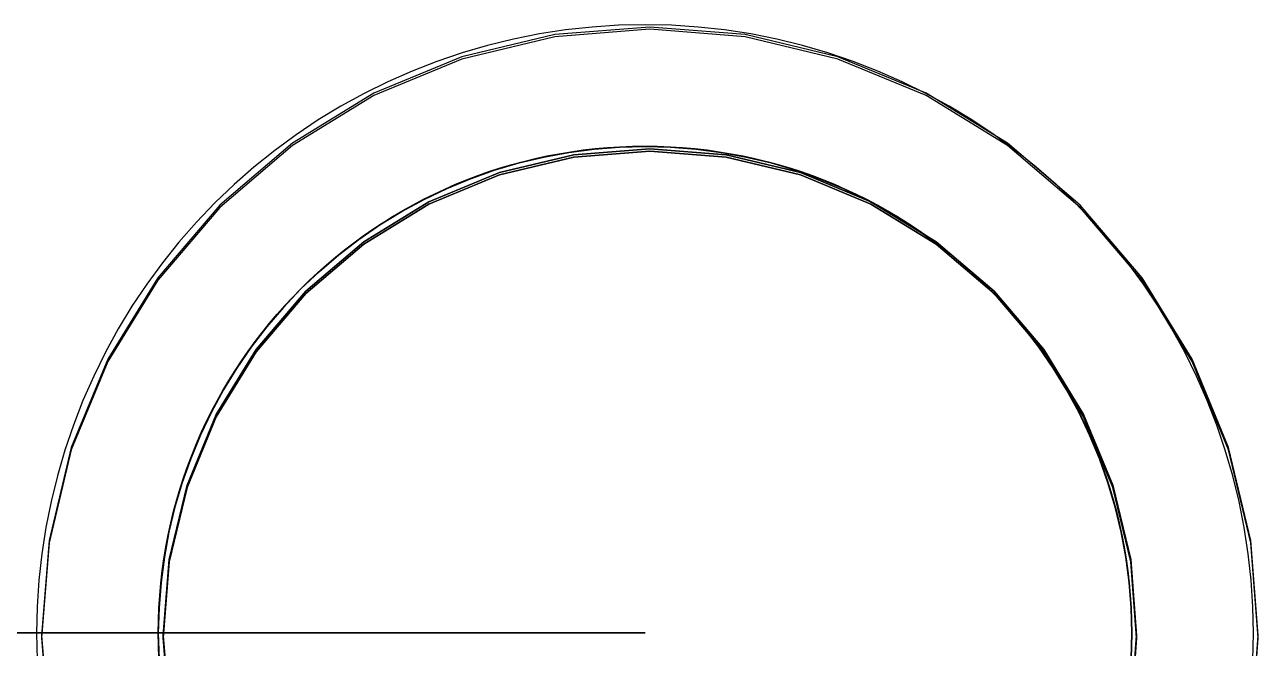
# Model space of a CAD drawing. Header units: millimetres. Extents: x 0 to 59350, y 0 to 29700.
# Drawn here: x 18670 to 18720.7, y 7722.5 to 7748.1 of the extents above; entities that cross this region are included whole.
import ezdxf

# ---------------------------------------------------------------- set-up
doc = ezdxf.new("R2010")
doc.units = ezdxf.units.MM
doc.layers.add('Slab', color=7, linetype='Continuous', lineweight=50)

msp = doc.modelspace()

# ---------------------------------------------------------------- linework, layer by layer
at = {"layer": 'Slab', "color": 7, "linetype": 'Continuous', "lineweight": -3}
for p, q in [((18694.398, 7748.079), (18693.309, 7748.007)), ((18694.398, 7748.079), (18693.309, 7748.007)), ((18694.398, 7748.079), (18693.309, 7748.007)), ((18694.398, 7748.079), (18693.309, 7748.007)), ((18695.488, 7748.102), (18694.398, 7748.079)), ((18695.488, 7748.102), (18694.398, 7748.079)), ((18695.488, 7748.102), (18694.398, 7748.079)), ((18695.488, 7748.102), (18694.398, 7748.079)), ((18696.579, 7748.079), (18695.488, 7748.102)), ((18696.579, 7748.079), (18695.488, 7748.102)), ((18696.579, 7748.079), (18695.488, 7748.102)), ((18696.579, 7748.079), (18695.488, 7748.102)), ((18697.667, 7748.007), (18696.579, 7748.079)), ((18697.667, 7748.007), (18696.579, 7748.079)), ((18697.667, 7748.007), (18696.579, 7748.079)), ((18697.667, 7748.007), (18696.579, 7748.079)), ((18691.779, 7747.7), (18687.964, 7746.784)), ((18691.779, 7747.7), (18687.964, 7746.784)), ((18691.779, 7747.605), (18687.964, 7746.689)), ((18691.779, 7747.605), (18687.964, 7746.689)), ((18691.147, 7747.723), (18690.077, 7747.51)), ((18691.147, 7747.723), (18690.077, 7747.51)), ((18691.147, 7747.723), (18690.077, 7747.51)), ((18691.147, 7747.723), (18690.077, 7747.51)), ((18692.225, 7747.889), (18691.147, 7747.723)), ((18692.225, 7747.889), (18691.147, 7747.723)), ((18692.225, 7747.889), (18691.147, 7747.723)), ((18692.225, 7747.889), (18691.147, 7747.723)), ((18695.69, 7748.007), (18691.779, 7747.7)), ((18695.69, 7748.007), (18691.779, 7747.7)), ((18695.69, 7747.913), (18691.779, 7747.605)), ((18695.69, 7747.913), (18691.779, 7747.605)), ((18693.309, 7748.007), (18692.225, 7747.889)), ((18693.309, 7748.007), (18692.225, 7747.889)), ((18693.309, 7748.007), (18692.225, 7747.889)), ((18693.309, 7748.007), (18692.225, 7747.889)), ((18699.601, 7747.7), (18695.69, 7748.007)), ((18699.601, 7747.7), (18695.69, 7748.007)), ((18699.601, 7747.605), (18695.69, 7747.913)), ((18699.601, 7747.605), (18695.69, 7747.913)), ((18698.751, 7747.889), (18697.667, 7748.007)), ((18698.751, 7747.889), (18697.667, 7748.007)), ((18698.751, 7747.889), (18697.667, 7748.007)), ((18698.751, 7747.889), (18697.667, 7748.007)), ((18699.829, 7747.723), (18698.751, 7747.889)), ((18699.829, 7747.723), (18698.751, 7747.889)), ((18699.829, 7747.723), (18698.751, 7747.889)), ((18699.829, 7747.723), (18698.751, 7747.889)), ((18703.415, 7746.784), (18699.601, 7747.7)), ((18703.415, 7746.784), (18699.601, 7747.7)), ((18703.415, 7746.689), (18699.601, 7747.605)), ((18703.415, 7746.689), (18699.601, 7747.605)), ((18700.899, 7747.51), (18699.829, 7747.723)), ((18700.899, 7747.51), (18699.829, 7747.723)), ((18700.899, 7747.51), (18699.829, 7747.723)), ((18700.899, 7747.51), (18699.829, 7747.723)), ((18689.018, 7747.251), (18687.971, 7746.945)), ((18689.018, 7747.251), (18687.971, 7746.945)), ((18689.018, 7747.251), (18687.971, 7746.945)), ((18689.018, 7747.251), (18687.971, 7746.945)), ((18690.077, 7747.51), (18689.018, 7747.251)), ((18690.077, 7747.51), (18689.018, 7747.251)), ((18690.077, 7747.51), (18689.018, 7747.251)), ((18690.077, 7747.51), (18689.018, 7747.251)), ((18701.959, 7747.251), (18700.899, 7747.51)), ((18701.959, 7747.251), (18700.899, 7747.51)), ((18701.959, 7747.251), (18700.899, 7747.51)), ((18701.959, 7747.251), (18700.899, 7747.51)), ((18703.006, 7746.945), (18701.959, 7747.251)), ((18703.006, 7746.945), (18701.959, 7747.251)), ((18703.006, 7746.945), (18701.959, 7747.251)), ((18703.006, 7746.945), (18701.959, 7747.251)), ((18687.964, 7746.784), (18684.34, 7745.283)), ((18687.964, 7746.784), (18684.34, 7745.283)), ((18687.964, 7746.689), (18684.34, 7745.188)), ((18687.964, 7746.689), (18684.34, 7745.188)), ((18686.938, 7746.595), (18685.921, 7746.199)), ((18686.938, 7746.595), (18685.921, 7746.199)), ((18686.938, 7746.595), (18685.921, 7746.199)), ((18686.938, 7746.595), (18685.921, 7746.199)), ((18687.971, 7746.945), (18686.938, 7746.595)), ((18687.971, 7746.945), (18686.938, 7746.595)), ((18687.971, 7746.945), (18686.938, 7746.595)), ((18687.971, 7746.945), (18686.938, 7746.595)), ((18704.039, 7746.595), (18703.006, 7746.945)), ((18704.039, 7746.595), (18703.006, 7746.945)), ((18704.039, 7746.595), (18703.006, 7746.945)), ((18704.039, 7746.595), (18703.006, 7746.945)), ((18707.04, 7745.283), (18703.415, 7746.784)), ((18707.04, 7745.283), (18703.415, 7746.784)), ((18707.04, 7745.188), (18703.415, 7746.689)), ((18707.04, 7745.188), (18703.415, 7746.689)), ((18705.055, 7746.199), (18704.039, 7746.595)), ((18705.055, 7746.199), (18704.039, 7746.595)), ((18705.055, 7746.199), (18704.039, 7746.595)), ((18705.055, 7746.199), (18704.039, 7746.595)), ((18685.921, 7746.199), (18684.923, 7745.76)), ((18685.921, 7746.199), (18684.923, 7745.76)), ((18685.921, 7746.199), (18684.923, 7745.76)), ((18685.921, 7746.199), (18684.923, 7745.76)), ((18706.054, 7745.76), (18705.055, 7746.199)), ((18706.054, 7745.76), (18705.055, 7746.199)), ((18706.054, 7745.76), (18705.055, 7746.199)), ((18706.054, 7745.76), (18705.055, 7746.199)), ((18684.923, 7745.76), (18683.945, 7745.278)), ((18684.923, 7745.76), (18683.945, 7745.278)), ((18684.923, 7745.76), (18683.945, 7745.278)), ((18684.923, 7745.76), (18683.945, 7745.278)), ((18707.032, 7745.278), (18706.054, 7745.76)), ((18707.032, 7745.278), (18706.054, 7745.76)), ((18707.032, 7745.278), (18706.054, 7745.76)), ((18707.032, 7745.278), (18706.054, 7745.76)), ((18684.34, 7745.283), (18680.995, 7743.233)), ((18684.34, 7745.283), (18680.995, 7743.233)), ((18684.34, 7745.188), (18680.995, 7743.138)), ((18684.34, 7745.188), (18680.995, 7743.138)), ((18683.945, 7745.278), (18682.988, 7744.753)), ((18683.945, 7745.278), (18682.988, 7744.753)), ((18683.945, 7745.278), (18682.988, 7744.753)), ((18683.945, 7745.278), (18682.988, 7744.753)), ((18707.988, 7744.753), (18707.032, 7745.278)), ((18707.988, 7744.753), (18707.032, 7745.278)), ((18707.988, 7744.753), (18707.032, 7745.278)), ((18707.988, 7744.753), (18707.032, 7745.278)), ((18710.384, 7743.233), (18707.04, 7745.283)), ((18710.384, 7743.233), (18707.04, 7745.283)), ((18710.384, 7743.138), (18707.04, 7745.188)), ((18710.384, 7743.138), (18707.04, 7745.188)), ((18682.988, 7744.753), (18682.056, 7744.187)), ((18682.988, 7744.753), (18682.056, 7744.187)), ((18682.988, 7744.753), (18682.056, 7744.187)), ((18682.988, 7744.753), (18682.056, 7744.187)), ((18708.921, 7744.187), (18707.988, 7744.753)), ((18708.921, 7744.187), (18707.988, 7744.753)), ((18708.921, 7744.187), (18707.988, 7744.753)), ((18708.921, 7744.187), (18707.988, 7744.753)), ((18682.056, 7744.187), (18681.149, 7743.581)), ((18682.056, 7744.187), (18681.149, 7743.581)), ((18682.056, 7744.187), (18681.149, 7743.581)), ((18682.056, 7744.187), (18681.149, 7743.581)), ((18709.828, 7743.581), (18708.921, 7744.187)), ((18709.828, 7743.581), (18708.921, 7744.187)), ((18709.828, 7743.581), (18708.921, 7744.187)), ((18709.828, 7743.581), (18708.921, 7744.187)), ((18681.149, 7743.581), (18680.269, 7742.936)), ((18681.149, 7743.581), (18680.269, 7742.936)), ((18681.149, 7743.581), (18680.269, 7742.936)), ((18681.149, 7743.581), (18680.269, 7742.936)), ((18710.707, 7742.936), (18709.828, 7743.581)), ((18710.707, 7742.936), (18709.828, 7743.581)), ((18710.707, 7742.936), (18709.828, 7743.581)), ((18710.707, 7742.936), (18709.828, 7743.581)), ((18680.995, 7743.233), (18678.012, 7740.685)), ((18680.995, 7743.233), (18678.012, 7740.685)), ((18680.995, 7743.138), (18678.012, 7740.59)), ((18680.995, 7743.138), (18678.012, 7740.59)), ((18692.36, 7742.856), (18693.398, 7742.993)), ((18693.398, 7742.993), (18692.36, 7742.856)), ((18693.398, 7742.993), (18692.36, 7742.856)), ((18692.36, 7742.856), (18693.398, 7742.993)), ((18693.398, 7742.993), (18692.36, 7742.856)), ((18692.36, 7742.856), (18693.398, 7742.993)), ((18692.561, 7742.761), (18695.69, 7743.007)), ((18695.69, 7743.007), (18692.561, 7742.761)), ((18693.398, 7742.993), (18694.442, 7743.075)), ((18694.442, 7743.075), (18693.398, 7742.993)), ((18694.442, 7743.075), (18693.398, 7742.993)), ((18693.398, 7742.993), (18694.442, 7743.075)), ((18694.442, 7743.075), (18693.398, 7742.993)), ((18693.398, 7742.993), (18694.442, 7743.075)), ((18694.442, 7743.075), (18695.488, 7743.102)), ((18695.488, 7743.102), (18694.442, 7743.075)), ((18695.488, 7743.102), (18694.442, 7743.075)), ((18694.442, 7743.075), (18695.488, 7743.102)), ((18695.488, 7743.102), (18694.442, 7743.075)), ((18694.442, 7743.075), (18695.488, 7743.102)), ((18695.488, 7743.102), (18696.535, 7743.075)), ((18696.535, 7743.075), (18695.488, 7743.102)), ((18696.535, 7743.075), (18695.488, 7743.102)), ((18695.488, 7743.102), (18696.535, 7743.075)), ((18696.535, 7743.075), (18695.488, 7743.102)), ((18695.488, 7743.102), (18696.535, 7743.075)), ((18695.69, 7743.007), (18698.818, 7742.761)), ((18698.818, 7742.761), (18695.69, 7743.007)), ((18696.535, 7743.075), (18697.579, 7742.993)), ((18697.579, 7742.993), (18696.535, 7743.075)), ((18697.579, 7742.993), (18696.535, 7743.075)), ((18696.535, 7743.075), (18697.579, 7742.993)), ((18697.579, 7742.993), (18696.535, 7743.075)), ((18696.535, 7743.075), (18697.579, 7742.993)), ((18697.579, 7742.993), (18698.617, 7742.856)), ((18698.617, 7742.856), (18697.579, 7742.993)), ((18698.617, 7742.856), (18697.579, 7742.993)), ((18697.579, 7742.993), (18698.617, 7742.856)), ((18698.617, 7742.856), (18697.579, 7742.993)), ((18697.579, 7742.993), (18698.617, 7742.856)), ((18713.367, 7740.685), (18710.384, 7743.233)), ((18713.367, 7740.685), (18710.384, 7743.233)), ((18713.367, 7740.59), (18710.384, 7743.138)), ((18713.367, 7740.59), (18710.384, 7743.138)), ((18680.269, 7742.936), (18679.419, 7742.254)), ((18680.269, 7742.936), (18679.419, 7742.254)), ((18680.269, 7742.936), (18679.419, 7742.254)), ((18680.269, 7742.936), (18679.419, 7742.254)), ((18689.509, 7742.028), (18692.561, 7742.761)), ((18692.561, 7742.761), (18689.509, 7742.028)), ((18689.509, 7741.934), (18692.561, 7742.666)), ((18692.561, 7742.666), (18689.509, 7741.934)), ((18690.312, 7742.421), (18691.33, 7742.665)), ((18691.33, 7742.665), (18690.312, 7742.421)), ((18691.33, 7742.665), (18690.312, 7742.421)), ((18690.312, 7742.421), (18691.33, 7742.665)), ((18691.33, 7742.665), (18690.312, 7742.421)), ((18690.312, 7742.421), (18691.33, 7742.665)), ((18691.33, 7742.665), (18692.36, 7742.856)), ((18692.36, 7742.856), (18691.33, 7742.665)), ((18692.36, 7742.856), (18691.33, 7742.665)), ((18691.33, 7742.665), (18692.36, 7742.856)), ((18692.36, 7742.856), (18691.33, 7742.665)), ((18691.33, 7742.665), (18692.36, 7742.856)), ((18692.561, 7742.666), (18695.69, 7742.913)), ((18695.69, 7742.913), (18692.561, 7742.666)), ((18695.69, 7742.913), (18698.818, 7742.666)), ((18698.818, 7742.666), (18695.69, 7742.913)), ((18698.617, 7742.856), (18699.647, 7742.665)), ((18699.647, 7742.665), (18698.617, 7742.856)), ((18699.647, 7742.665), (18698.617, 7742.856)), ((18698.617, 7742.856), (18699.647, 7742.665)), ((18699.647, 7742.665), (18698.617, 7742.856)), ((18698.617, 7742.856), (18699.647, 7742.665)), ((18698.818, 7742.761), (18701.87, 7742.028)), ((18701.87, 7742.028), (18698.818, 7742.761)), ((18698.818, 7742.666), (18701.87, 7741.934)), ((18701.87, 7741.934), (18698.818, 7742.666)), ((18699.647, 7742.665), (18700.665, 7742.421)), ((18700.665, 7742.421), (18699.647, 7742.665)), ((18700.665, 7742.421), (18699.647, 7742.665)), ((18699.647, 7742.665), (18700.665, 7742.421)), ((18700.665, 7742.421), (18699.647, 7742.665)), ((18699.647, 7742.665), (18700.665, 7742.421)), ((18711.558, 7742.254), (18710.707, 7742.936)), ((18711.558, 7742.254), (18710.707, 7742.936)), ((18711.558, 7742.254), (18710.707, 7742.936)), ((18711.558, 7742.254), (18710.707, 7742.936)), ((18679.419, 7742.254), (18678.599, 7741.534)), ((18679.419, 7742.254), (18678.599, 7741.534)), ((18679.419, 7742.254), (18678.599, 7741.534)), ((18679.419, 7742.254), (18678.599, 7741.534)), ((18686.61, 7740.827), (18689.509, 7742.028)), ((18689.509, 7742.028), (18686.61, 7740.827)), ((18688.321, 7741.774), (18689.308, 7742.124)), ((18689.308, 7742.124), (18688.321, 7741.774)), ((18689.308, 7742.124), (18688.321, 7741.774)), ((18688.321, 7741.774), (18689.308, 7742.124)), ((18689.308, 7742.124), (18688.321, 7741.774)), ((18688.321, 7741.774), (18689.308, 7742.124)), ((18689.308, 7742.124), (18690.312, 7742.421)), ((18690.312, 7742.421), (18689.308, 7742.124)), ((18690.312, 7742.421), (18689.308, 7742.124)), ((18689.308, 7742.124), (18690.312, 7742.421)), ((18690.312, 7742.421), (18689.308, 7742.124)), ((18689.308, 7742.124), (18690.312, 7742.421)), ((18700.665, 7742.421), (18701.669, 7742.124)), ((18701.669, 7742.124), (18700.665, 7742.421)), ((18701.669, 7742.124), (18700.665, 7742.421)), ((18700.665, 7742.421), (18701.669, 7742.124)), ((18701.669, 7742.124), (18700.665, 7742.421)), ((18700.665, 7742.421), (18701.669, 7742.124)), ((18701.669, 7742.124), (18702.656, 7741.774)), ((18702.656, 7741.774), (18701.669, 7742.124)), ((18702.656, 7741.774), (18701.669, 7742.124)), ((18701.669, 7742.124), (18702.656, 7741.774)), ((18702.656, 7741.774), (18701.669, 7742.124)), ((18701.669, 7742.124), (18702.656, 7741.774)), ((18701.87, 7742.028), (18704.77, 7740.827)), ((18704.77, 7740.827), (18701.87, 7742.028)), ((18712.378, 7741.534), (18711.558, 7742.254)), ((18712.378, 7741.534), (18711.558, 7742.254)), ((18712.378, 7741.534), (18711.558, 7742.254)), ((18712.378, 7741.534), (18711.558, 7742.254)), ((18678.599, 7741.534), (18677.811, 7740.78)), ((18678.599, 7741.534), (18677.811, 7740.78)), ((18678.599, 7741.534), (18677.811, 7740.78)), ((18678.599, 7741.534), (18677.811, 7740.78)), ((18686.61, 7740.733), (18689.509, 7741.934)), ((18689.509, 7741.934), (18686.61, 7740.733)), ((18687.354, 7741.373), (18688.321, 7741.774)), ((18688.321, 7741.774), (18687.354, 7741.373)), ((18688.321, 7741.774), (18687.354, 7741.373)), ((18687.354, 7741.373), (18688.321, 7741.774)), ((18688.321, 7741.774), (18687.354, 7741.373)), ((18687.354, 7741.373), (18688.321, 7741.774)), ((18701.87, 7741.934), (18704.77, 7740.733)), ((18704.77, 7740.733), (18701.87, 7741.934)), ((18702.656, 7741.774), (18703.623, 7741.373)), ((18703.623, 7741.373), (18702.656, 7741.774)), ((18703.623, 7741.373), (18702.656, 7741.774)), ((18702.656, 7741.774), (18703.623, 7741.373)), ((18703.623, 7741.373), (18702.656, 7741.774)), ((18702.656, 7741.774), (18703.623, 7741.373)), ((18713.166, 7740.78), (18712.378, 7741.534)), ((18713.166, 7740.78), (18712.378, 7741.534)), ((18713.166, 7740.78), (18712.378, 7741.534)), ((18713.166, 7740.78), (18712.378, 7741.534)), ((18686.408, 7740.923), (18687.354, 7741.373)), ((18687.354, 7741.373), (18686.408, 7740.923)), ((18687.354, 7741.373), (18686.408, 7740.923)), ((18686.408, 7740.923), (18687.354, 7741.373)), ((18687.354, 7741.373), (18686.408, 7740.923)), ((18686.408, 7740.923), (18687.354, 7741.373)), ((18703.623, 7741.373), (18704.568, 7740.923)), ((18704.568, 7740.923), (18703.623, 7741.373)), ((18704.568, 7740.923), (18703.623, 7741.373)), ((18703.623, 7741.373), (18704.568, 7740.923)), ((18704.568, 7740.923), (18703.623, 7741.373)), ((18703.623, 7741.373), (18704.568, 7740.923)), ((18678.012, 7740.685), (18675.464, 7737.702)), ((18678.012, 7740.685), (18675.464, 7737.702)), ((18678.012, 7740.59), (18675.464, 7737.607)), ((18678.012, 7740.59), (18675.464, 7737.607)), ((18677.811, 7740.78), (18677.056, 7739.992)), ((18677.811, 7740.78), (18677.056, 7739.992)), ((18677.811, 7740.78), (18677.056, 7739.992)), ((18677.811, 7740.78), (18677.056, 7739.992)), ((18683.934, 7739.188), (18686.61, 7740.827)), ((18686.61, 7740.827), (18683.934, 7739.188)), ((18683.934, 7739.093), (18686.61, 7740.733)), ((18686.61, 7740.733), (18683.934, 7739.093)), ((18685.488, 7740.423), (18686.408, 7740.923)), ((18686.408, 7740.923), (18685.488, 7740.423)), ((18686.408, 7740.923), (18685.488, 7740.423)), ((18685.488, 7740.423), (18686.408, 7740.923)), ((18686.408, 7740.923), (18685.488, 7740.423)), ((18685.488, 7740.423), (18686.408, 7740.923)), ((18704.568, 7740.923), (18705.488, 7740.423)), ((18705.488, 7740.423), (18704.568, 7740.923)), ((18705.488, 7740.423), (18704.568, 7740.923)), ((18704.568, 7740.923), (18705.488, 7740.423)), ((18705.488, 7740.423), (18704.568, 7740.923)), ((18704.568, 7740.923), (18705.488, 7740.423)), ((18704.77, 7740.827), (18707.445, 7739.188)), ((18707.445, 7739.188), (18704.77, 7740.827)), ((18704.77, 7740.733), (18707.445, 7739.093)), ((18707.445, 7739.093), (18704.77, 7740.733)), ((18713.92, 7739.992), (18713.166, 7740.78)), ((18713.92, 7739.992), (18713.166, 7740.78)), ((18713.92, 7739.992), (18713.166, 7740.78)), ((18713.92, 7739.992), (18713.166, 7740.78)), ((18715.915, 7737.702), (18713.367, 7740.685)), ((18715.915, 7737.702), (18713.367, 7740.685)), ((18715.915, 7737.607), (18713.367, 7740.59)), ((18715.915, 7737.607), (18713.367, 7740.59)), ((18677.056, 7739.992), (18676.337, 7739.172)), ((18677.056, 7739.992), (18676.337, 7739.172)), ((18677.056, 7739.992), (18676.337, 7739.172)), ((18677.056, 7739.992), (18676.337, 7739.172)), ((18684.596, 7739.876), (18685.488, 7740.423)), ((18685.488, 7740.423), (18684.596, 7739.876)), ((18685.488, 7740.423), (18684.596, 7739.876)), ((18684.596, 7739.876), (18685.488, 7740.423)), ((18685.488, 7740.423), (18684.596, 7739.876)), ((18684.596, 7739.876), (18685.488, 7740.423)), ((18705.488, 7740.423), (18706.381, 7739.876)), ((18706.381, 7739.876), (18705.488, 7740.423)), ((18706.381, 7739.876), (18705.488, 7740.423)), ((18705.488, 7740.423), (18706.381, 7739.876)), ((18706.381, 7739.876), (18705.488, 7740.423)), ((18705.488, 7740.423), (18706.381, 7739.876)), ((18714.639, 7739.172), (18713.92, 7739.992)), ((18714.639, 7739.172), (18713.92, 7739.992)), ((18714.639, 7739.172), (18713.92, 7739.992)), ((18714.639, 7739.172), (18713.92, 7739.992)), ((18683.733, 7739.283), (18684.596, 7739.876)), ((18684.596, 7739.876), (18683.733, 7739.283)), ((18684.596, 7739.876), (18683.733, 7739.283)), ((18683.733, 7739.283), (18684.596, 7739.876)), ((18684.596, 7739.876), (18683.733, 7739.283)), ((18683.733, 7739.283), (18684.596, 7739.876)), ((18706.381, 7739.876), (18707.244, 7739.283)), ((18707.244, 7739.283), (18706.381, 7739.876)), ((18707.244, 7739.283), (18706.381, 7739.876)), ((18706.381, 7739.876), (18707.244, 7739.283)), ((18707.244, 7739.283), (18706.381, 7739.876)), ((18706.381, 7739.876), (18707.244, 7739.283)), ((18676.337, 7739.172), (18675.654, 7738.322)), ((18676.337, 7739.172), (18675.654, 7738.322)), ((18676.337, 7739.172), (18675.654, 7738.322)), ((18676.337, 7739.172), (18675.654, 7738.322)), ((18681.548, 7737.149), (18683.934, 7739.188)), ((18683.934, 7739.188), (18681.548, 7737.149)), ((18681.548, 7737.055), (18683.934, 7739.093)), ((18683.934, 7739.093), (18681.548, 7737.055)), ((18682.902, 7738.645), (18683.733, 7739.283)), ((18683.733, 7739.283), (18682.902, 7738.645)), ((18683.733, 7739.283), (18682.902, 7738.645)), ((18682.902, 7738.645), (18683.733, 7739.283)), ((18683.733, 7739.283), (18682.902, 7738.645)), ((18682.902, 7738.645), (18683.733, 7739.283)), ((18707.244, 7739.283), (18708.075, 7738.645)), ((18708.075, 7738.645), (18707.244, 7739.283)), ((18708.075, 7738.645), (18707.244, 7739.283)), ((18707.244, 7739.283), (18708.075, 7738.645)), ((18708.075, 7738.645), (18707.244, 7739.283)), ((18707.244, 7739.283), (18708.075, 7738.645)), ((18707.445, 7739.188), (18709.832, 7737.149)), ((18709.832, 7737.149), (18707.445, 7739.188)), ((18707.445, 7739.093), (18709.832, 7737.055)), ((18709.832, 7737.055), (18707.445, 7739.093)), ((18715.322, 7738.322), (18714.639, 7739.172)), ((18715.322, 7738.322), (18714.639, 7739.172)), ((18715.322, 7738.322), (18714.639, 7739.172)), ((18715.322, 7738.322), (18714.639, 7739.172)), ((18682.106, 7737.965), (18682.902, 7738.645)), ((18682.902, 7738.645), (18682.106, 7737.965)), ((18682.902, 7738.645), (18682.106, 7737.965)), ((18682.106, 7737.965), (18682.902, 7738.645)), ((18682.902, 7738.645), (18682.106, 7737.965)), ((18682.106, 7737.965), (18682.902, 7738.645)), ((18708.075, 7738.645), (18708.871, 7737.965)), ((18708.871, 7737.965), (18708.075, 7738.645)), ((18708.871, 7737.965), (18708.075, 7738.645)), ((18708.075, 7738.645), (18708.871, 7737.965)), ((18708.871, 7737.965), (18708.075, 7738.645)), ((18708.075, 7738.645), (18708.871, 7737.965)), ((18675.654, 7738.322), (18675.009, 7737.442)), ((18675.654, 7738.322), (18675.009, 7737.442)), ((18675.654, 7738.322), (18675.009, 7737.442)), ((18675.654, 7738.322), (18675.009, 7737.442)), ((18681.346, 7737.245), (18682.106, 7737.965)), ((18682.106, 7737.965), (18681.346, 7737.245)), ((18682.106, 7737.965), (18681.346, 7737.245)), ((18681.346, 7737.245), (18682.106, 7737.965)), ((18682.106, 7737.965), (18681.346, 7737.245)), ((18681.346, 7737.245), (18682.106, 7737.965)), ((18708.871, 7737.965), (18709.63, 7737.245)), ((18709.63, 7737.245), (18708.871, 7737.965)), ((18709.63, 7737.245), (18708.871, 7737.965)), ((18708.871, 7737.965), (18709.63, 7737.245)), ((18709.63, 7737.245), (18708.871, 7737.965)), ((18708.871, 7737.965), (18709.63, 7737.245)), ((18715.967, 7737.442), (18715.322, 7738.322)), ((18715.967, 7737.442), (18715.322, 7738.322)), ((18715.967, 7737.442), (18715.322, 7738.322)), ((18715.967, 7737.442), (18715.322, 7738.322)), ((18675.464, 7737.702), (18673.415, 7734.357)), ((18675.464, 7737.702), (18673.415, 7734.357)), ((18675.464, 7737.607), (18673.415, 7734.262)), ((18675.464, 7737.607), (18673.415, 7734.262)), ((18675.009, 7737.442), (18674.404, 7736.535)), ((18675.009, 7737.442), (18674.404, 7736.535)), ((18675.009, 7737.442), (18674.404, 7736.535)), ((18675.009, 7737.442), (18674.404, 7736.535)), ((18717.965, 7734.357), (18715.915, 7737.702)), ((18717.965, 7734.357), (18715.915, 7737.702)), ((18717.965, 7734.262), (18715.915, 7737.607)), ((18717.965, 7734.262), (18715.915, 7737.607)), ((18716.573, 7736.535), (18715.967, 7737.442)), ((18716.573, 7736.535), (18715.967, 7737.442)), ((18716.573, 7736.535), (18715.967, 7737.442)), ((18716.573, 7736.535), (18715.967, 7737.442)), ((18679.509, 7734.763), (18681.548, 7737.149)), ((18681.548, 7737.149), (18679.509, 7734.763)), ((18679.509, 7734.668), (18681.548, 7737.055)), ((18681.548, 7737.055), (18679.509, 7734.668)), ((18680.625, 7736.485), (18681.346, 7737.245)), ((18681.346, 7737.245), (18680.625, 7736.485)), ((18681.346, 7737.245), (18680.625, 7736.485)), ((18680.625, 7736.485), (18681.346, 7737.245)), ((18681.346, 7737.245), (18680.625, 7736.485)), ((18680.625, 7736.485), (18681.346, 7737.245)), ((18709.63, 7737.245), (18710.351, 7736.485)), ((18710.351, 7736.485), (18709.63, 7737.245)), ((18710.351, 7736.485), (18709.63, 7737.245)), ((18709.63, 7737.245), (18710.351, 7736.485)), ((18710.351, 7736.485), (18709.63, 7737.245)), ((18709.63, 7737.245), (18710.351, 7736.485)), ((18709.832, 7737.149), (18711.87, 7734.763)), ((18711.87, 7734.763), (18709.832, 7737.149)), ((18709.832, 7737.055), (18711.87, 7734.668)), ((18711.87, 7734.668), (18709.832, 7737.055)), ((18674.404, 7736.535), (18673.838, 7735.602)), ((18674.404, 7736.535), (18673.838, 7735.602)), ((18674.404, 7736.535), (18673.838, 7735.602)), ((18674.404, 7736.535), (18673.838, 7735.602)), ((18679.945, 7735.689), (18680.625, 7736.485)), ((18680.625, 7736.485), (18679.945, 7735.689)), ((18680.625, 7736.485), (18679.945, 7735.689)), ((18679.945, 7735.689), (18680.625, 7736.485)), ((18680.625, 7736.485), (18679.945, 7735.689)), ((18679.945, 7735.689), (18680.625, 7736.485)), ((18710.351, 7736.485), (18711.031, 7735.689)), ((18711.031, 7735.689), (18710.351, 7736.485)), ((18711.031, 7735.689), (18710.351, 7736.485)), ((18710.351, 7736.485), (18711.031, 7735.689)), ((18711.031, 7735.689), (18710.351, 7736.485)), ((18710.351, 7736.485), (18711.031, 7735.689)), ((18717.139, 7735.602), (18716.573, 7736.535)), ((18717.139, 7735.602), (18716.573, 7736.535)), ((18717.139, 7735.602), (18716.573, 7736.535)), ((18717.139, 7735.602), (18716.573, 7736.535)), ((18673.838, 7735.602), (18673.313, 7734.646)), ((18673.838, 7735.602), (18673.313, 7734.646)), ((18673.838, 7735.602), (18673.313, 7734.646)), ((18673.838, 7735.602), (18673.313, 7734.646)), ((18679.308, 7734.858), (18679.945, 7735.689)), ((18679.945, 7735.689), (18679.308, 7734.858)), ((18679.945, 7735.689), (18679.308, 7734.858)), ((18679.308, 7734.858), (18679.945, 7735.689)), ((18679.945, 7735.689), (18679.308, 7734.858)), ((18679.308, 7734.858), (18679.945, 7735.689)), ((18711.031, 7735.689), (18711.669, 7734.858)), ((18711.669, 7734.858), (18711.031, 7735.689)), ((18711.669, 7734.858), (18711.031, 7735.689)), ((18711.031, 7735.689), (18711.669, 7734.858)), ((18711.669, 7734.858), (18711.031, 7735.689)), ((18711.031, 7735.689), (18711.669, 7734.858)), ((18717.664, 7734.646), (18717.139, 7735.602)), ((18717.664, 7734.646), (18717.139, 7735.602)), ((18717.664, 7734.646), (18717.139, 7735.602)), ((18717.664, 7734.646), (18717.139, 7735.602)), ((18673.313, 7734.646), (18672.831, 7733.668)), ((18673.313, 7734.646), (18672.831, 7733.668)), ((18673.313, 7734.646), (18672.831, 7733.668)), ((18673.313, 7734.646), (18672.831, 7733.668)), ((18677.87, 7732.087), (18679.509, 7734.763)), ((18679.509, 7734.763), (18677.87, 7732.087)), ((18677.87, 7731.992), (18679.509, 7734.668)), ((18679.509, 7734.668), (18677.87, 7731.992)), ((18678.715, 7733.995), (18679.308, 7734.858)), ((18679.308, 7734.858), (18678.715, 7733.995)), ((18679.308, 7734.858), (18678.715, 7733.995)), ((18678.715, 7733.995), (18679.308, 7734.858)), ((18679.308, 7734.858), (18678.715, 7733.995)), ((18678.715, 7733.995), (18679.308, 7734.858)), ((18711.669, 7734.858), (18712.262, 7733.995)), ((18712.262, 7733.995), (18711.669, 7734.858)), ((18712.262, 7733.995), (18711.669, 7734.858)), ((18711.669, 7734.858), (18712.262, 7733.995)), ((18712.262, 7733.995), (18711.669, 7734.858)), ((18711.669, 7734.858), (18712.262, 7733.995)), ((18711.87, 7734.763), (18713.51, 7732.087)), ((18713.51, 7732.087), (18711.87, 7734.763)), ((18711.87, 7734.668), (18713.51, 7731.992)), ((18713.51, 7731.992), (18711.87, 7734.668)), ((18718.146, 7733.668), (18717.664, 7734.646)), ((18718.146, 7733.668), (18717.664, 7734.646)), ((18718.146, 7733.668), (18717.664, 7734.646)), ((18718.146, 7733.668), (18717.664, 7734.646)), ((18673.415, 7734.357), (18671.913, 7730.733)), ((18673.415, 7734.357), (18671.913, 7730.733)), ((18673.415, 7734.262), (18671.913, 7730.638)), ((18673.415, 7734.262), (18671.913, 7730.638)), ((18678.168, 7733.102), (18678.715, 7733.995)), ((18678.715, 7733.995), (18678.168, 7733.102)), ((18678.715, 7733.995), (18678.168, 7733.102)), ((18678.168, 7733.102), (18678.715, 7733.995)), ((18678.715, 7733.995), (18678.168, 7733.102)), ((18678.168, 7733.102), (18678.715, 7733.995)), ((18712.262, 7733.995), (18712.809, 7733.102)), ((18712.809, 7733.102), (18712.262, 7733.995)), ((18712.809, 7733.102), (18712.262, 7733.995)), ((18712.262, 7733.995), (18712.809, 7733.102)), ((18712.809, 7733.102), (18712.262, 7733.995)), ((18712.262, 7733.995), (18712.809, 7733.102)), ((18719.466, 7730.733), (18717.965, 7734.357)), ((18719.466, 7730.733), (18717.965, 7734.357)), ((18719.466, 7730.638), (18717.965, 7734.262)), ((18719.466, 7730.638), (18717.965, 7734.262)), ((18672.831, 7733.668), (18672.391, 7732.67)), ((18672.831, 7733.668), (18672.391, 7732.67)), ((18672.831, 7733.668), (18672.391, 7732.67)), ((18672.831, 7733.668), (18672.391, 7732.67)), ((18718.585, 7732.67), (18718.146, 7733.668)), ((18718.585, 7732.67), (18718.146, 7733.668)), ((18718.585, 7732.67), (18718.146, 7733.668)), ((18718.585, 7732.67), (18718.146, 7733.668)), ((18677.668, 7732.182), (18678.168, 7733.102)), ((18678.168, 7733.102), (18677.668, 7732.182)), ((18678.168, 7733.102), (18677.668, 7732.182)), ((18677.668, 7732.182), (18678.168, 7733.102)), ((18678.168, 7733.102), (18677.668, 7732.182)), ((18677.668, 7732.182), (18678.168, 7733.102)), ((18712.809, 7733.102), (18713.308, 7732.182)), ((18713.308, 7732.182), (18712.809, 7733.102)), ((18713.308, 7732.182), (18712.809, 7733.102)), ((18712.809, 7733.102), (18713.308, 7732.182)), ((18713.308, 7732.182), (18712.809, 7733.102)), ((18712.809, 7733.102), (18713.308, 7732.182)), ((18672.391, 7732.67), (18671.996, 7731.653)), ((18672.391, 7732.67), (18671.996, 7731.653)), ((18672.391, 7732.67), (18671.996, 7731.653)), ((18672.391, 7732.67), (18671.996, 7731.653)), ((18718.981, 7731.653), (18718.585, 7732.67)), ((18718.981, 7731.653), (18718.585, 7732.67)), ((18718.981, 7731.653), (18718.585, 7732.67)), ((18718.981, 7731.653), (18718.585, 7732.67)), ((18676.669, 7729.188), (18677.87, 7732.087)), ((18677.87, 7732.087), (18676.669, 7729.188)), ((18676.669, 7729.093), (18677.87, 7731.992)), ((18677.87, 7731.992), (18676.669, 7729.093)), ((18677.217, 7731.237), (18677.668, 7732.182)), ((18677.668, 7732.182), (18677.217, 7731.237)), ((18677.668, 7732.182), (18677.217, 7731.237)), ((18677.217, 7731.237), (18677.668, 7732.182)), ((18677.668, 7732.182), (18677.217, 7731.237)), ((18677.217, 7731.237), (18677.668, 7732.182)), ((18713.308, 7732.182), (18713.759, 7731.237)), ((18713.759, 7731.237), (18713.308, 7732.182)), ((18713.759, 7731.237), (18713.308, 7732.182)), ((18713.308, 7732.182), (18713.759, 7731.237)), ((18713.759, 7731.237), (18713.308, 7732.182)), ((18713.308, 7732.182), (18713.759, 7731.237)), ((18713.51, 7732.087), (18714.711, 7729.188)), ((18714.711, 7729.188), (18713.51, 7732.087)), ((18713.51, 7731.992), (18714.711, 7729.093)), ((18714.711, 7729.093), (18713.51, 7731.992)), ((18671.996, 7731.653), (18671.645, 7730.62)), ((18671.996, 7731.653), (18671.645, 7730.62)), ((18671.996, 7731.653), (18671.645, 7730.62)), ((18671.996, 7731.653), (18671.645, 7730.62)), ((18719.331, 7730.62), (18718.981, 7731.653)), ((18719.331, 7730.62), (18718.981, 7731.653)), ((18719.331, 7730.62), (18718.981, 7731.653)), ((18719.331, 7730.62), (18718.981, 7731.653)), ((18676.817, 7730.27), (18677.217, 7731.237)), ((18677.217, 7731.237), (18676.817, 7730.27)), ((18677.217, 7731.237), (18676.817, 7730.27)), ((18676.817, 7730.27), (18677.217, 7731.237)), ((18677.217, 7731.237), (18676.817, 7730.27)), ((18676.817, 7730.27), (18677.217, 7731.237)), ((18713.759, 7731.237), (18714.16, 7730.27)), ((18714.16, 7730.27), (18713.759, 7731.237)), ((18714.16, 7730.27), (18713.759, 7731.237)), ((18713.759, 7731.237), (18714.16, 7730.27)), ((18714.16, 7730.27), (18713.759, 7731.237)), ((18713.759, 7731.237), (18714.16, 7730.27)), ((18671.913, 7730.733), (18670.998, 7726.918)), ((18671.913, 7730.733), (18670.998, 7726.918)), ((18671.913, 7730.638), (18670.998, 7726.823)), ((18671.913, 7730.638), (18670.998, 7726.823)), ((18671.645, 7730.62), (18671.34, 7729.573)), ((18671.645, 7730.62), (18671.34, 7729.573)), ((18671.645, 7730.62), (18671.34, 7729.573)), ((18671.645, 7730.62), (18671.34, 7729.573)), ((18719.636, 7729.573), (18719.331, 7730.62)), ((18719.636, 7729.573), (18719.331, 7730.62)), ((18719.636, 7729.573), (18719.331, 7730.62)), ((18719.636, 7729.573), (18719.331, 7730.62)), ((18720.382, 7726.918), (18719.466, 7730.733)), ((18720.382, 7726.918), (18719.466, 7730.733)), ((18720.382, 7726.823), (18719.466, 7730.638)), ((18720.382, 7726.823), (18719.466, 7730.638)), ((18676.467, 7729.283), (18676.817, 7730.27)), ((18676.817, 7730.27), (18676.467, 7729.283)), ((18676.817, 7730.27), (18676.467, 7729.283)), ((18676.467, 7729.283), (18676.817, 7730.27)), ((18676.817, 7730.27), (18676.467, 7729.283)), ((18676.467, 7729.283), (18676.817, 7730.27)), ((18714.16, 7730.27), (18714.509, 7729.283)), ((18714.509, 7729.283), (18714.16, 7730.27)), ((18714.509, 7729.283), (18714.16, 7730.27)), ((18714.16, 7730.27), (18714.509, 7729.283)), ((18714.509, 7729.283), (18714.16, 7730.27)), ((18714.16, 7730.27), (18714.509, 7729.283)), ((18671.34, 7729.573), (18671.081, 7728.513)), ((18671.34, 7729.573), (18671.081, 7728.513)), ((18671.34, 7729.573), (18671.081, 7728.513)), ((18671.34, 7729.573), (18671.081, 7728.513)), ((18719.896, 7728.513), (18719.636, 7729.573)), ((18719.896, 7728.513), (18719.636, 7729.573)), ((18719.896, 7728.513), (18719.636, 7729.573)), ((18719.896, 7728.513), (18719.636, 7729.573)), ((18675.936, 7726.136), (18676.669, 7729.188)), ((18676.669, 7729.188), (18675.936, 7726.136)), ((18675.936, 7726.041), (18676.669, 7729.093)), ((18676.669, 7729.093), (18675.936, 7726.041)), ((18676.17, 7728.279), (18676.467, 7729.283)), ((18676.467, 7729.283), (18676.17, 7728.279)), ((18676.467, 7729.283), (18676.17, 7728.279)), ((18676.17, 7728.279), (18676.467, 7729.283)), ((18676.467, 7729.283), (18676.17, 7728.279)), ((18676.17, 7728.279), (18676.467, 7729.283)), ((18714.509, 7729.283), (18714.807, 7728.279)), ((18714.807, 7728.279), (18714.509, 7729.283)), ((18714.807, 7728.279), (18714.509, 7729.283)), ((18714.509, 7729.283), (18714.807, 7728.279)), ((18714.807, 7728.279), (18714.509, 7729.283)), ((18714.509, 7729.283), (18714.807, 7728.279)), ((18714.711, 7729.188), (18715.444, 7726.136)), ((18715.444, 7726.136), (18714.711, 7729.188)), ((18714.711, 7729.093), (18715.444, 7726.041)), ((18715.444, 7726.041), (18714.711, 7729.093)), ((18671.081, 7728.513), (18670.868, 7727.444)), ((18671.081, 7728.513), (18670.868, 7727.444)), ((18671.081, 7728.513), (18670.868, 7727.444)), ((18671.081, 7728.513), (18670.868, 7727.444)), ((18720.108, 7727.444), (18719.896, 7728.513)), ((18720.108, 7727.444), (18719.896, 7728.513)), ((18720.108, 7727.444), (18719.896, 7728.513)), ((18720.108, 7727.444), (18719.896, 7728.513)), ((18675.925, 7727.261), (18676.17, 7728.279)), ((18676.17, 7728.279), (18675.925, 7727.261)), ((18676.17, 7728.279), (18675.925, 7727.261)), ((18675.925, 7727.261), (18676.17, 7728.279)), ((18676.17, 7728.279), (18675.925, 7727.261)), ((18675.925, 7727.261), (18676.17, 7728.279)), ((18714.807, 7728.279), (18715.051, 7727.261)), ((18715.051, 7727.261), (18714.807, 7728.279)), ((18715.051, 7727.261), (18714.807, 7728.279)), ((18714.807, 7728.279), (18715.051, 7727.261)), ((18715.051, 7727.261), (18714.807, 7728.279)), ((18714.807, 7728.279), (18715.051, 7727.261)), ((18670.868, 7727.444), (18670.702, 7726.366)), ((18670.868, 7727.444), (18670.702, 7726.366)), ((18670.868, 7727.444), (18670.702, 7726.366)), ((18670.868, 7727.444), (18670.702, 7726.366)), ((18720.274, 7726.366), (18720.108, 7727.444)), ((18720.274, 7726.366), (18720.108, 7727.444)), ((18720.274, 7726.366), (18720.108, 7727.444)), ((18720.274, 7726.366), (18720.108, 7727.444)), ((18670.998, 7726.918), (18670.69, 7723.007)), ((18670.998, 7726.918), (18670.69, 7723.007)), ((18670.998, 7726.823), (18670.69, 7722.913)), ((18670.998, 7726.823), (18670.69, 7722.913)), ((18675.735, 7726.231), (18675.925, 7727.261)), ((18675.925, 7727.261), (18675.735, 7726.231)), ((18675.925, 7727.261), (18675.735, 7726.231)), ((18675.735, 7726.231), (18675.925, 7727.261)), ((18675.925, 7727.261), (18675.735, 7726.231)), ((18675.735, 7726.231), (18675.925, 7727.261)), ((18715.051, 7727.261), (18715.242, 7726.231)), ((18715.242, 7726.231), (18715.051, 7727.261)), ((18715.242, 7726.231), (18715.051, 7727.261)), ((18715.051, 7727.261), (18715.242, 7726.231)), ((18715.242, 7726.231), (18715.051, 7727.261)), ((18715.051, 7727.261), (18715.242, 7726.231)), ((18720.69, 7723.007), (18720.382, 7726.918)), ((18720.69, 7723.007), (18720.382, 7726.918)), ((18720.69, 7722.913), (18720.382, 7726.823)), ((18720.69, 7722.913), (18720.382, 7726.823)), ((18670.702, 7726.366), (18670.583, 7725.281)), ((18670.702, 7726.366), (18670.583, 7725.281)), ((18670.702, 7726.366), (18670.583, 7725.281)), ((18670.702, 7726.366), (18670.583, 7725.281)), ((18720.393, 7725.281), (18720.274, 7726.366)), ((18720.393, 7725.281), (18720.274, 7726.366)), ((18720.393, 7725.281), (18720.274, 7726.366)), ((18720.393, 7725.281), (18720.274, 7726.366)), ((18675.598, 7725.193), (18675.735, 7726.231)), ((18675.735, 7726.231), (18675.598, 7725.193)), ((18675.735, 7726.231), (18675.598, 7725.193)), ((18675.598, 7725.193), (18675.735, 7726.231)), ((18675.735, 7726.231), (18675.598, 7725.193)), ((18675.598, 7725.193), (18675.735, 7726.231)), ((18675.69, 7723.007), (18675.936, 7726.136)), ((18675.936, 7726.136), (18675.69, 7723.007)), ((18675.69, 7722.913), (18675.936, 7726.041)), ((18675.936, 7726.041), (18675.69, 7722.913)), ((18715.242, 7726.231), (18715.379, 7725.193)), ((18715.379, 7725.193), (18715.242, 7726.231)), ((18715.379, 7725.193), (18715.242, 7726.231)), ((18715.242, 7726.231), (18715.379, 7725.193)), ((18715.379, 7725.193), (18715.242, 7726.231)), ((18715.242, 7726.231), (18715.379, 7725.193)), ((18715.444, 7726.136), (18715.69, 7723.007)), ((18715.69, 7723.007), (18715.444, 7726.136)), ((18715.444, 7726.041), (18715.69, 7722.913)), ((18715.69, 7722.913), (18715.444, 7726.041)), ((18670.583, 7725.281), (18670.512, 7724.193)), ((18670.583, 7725.281), (18670.512, 7724.193)), ((18670.583, 7725.281), (18670.512, 7724.193)), ((18670.583, 7725.281), (18670.512, 7724.193)), ((18720.464, 7724.193), (18720.393, 7725.281)), ((18720.464, 7724.193), (18720.393, 7725.281)), ((18720.464, 7724.193), (18720.393, 7725.281)), ((18720.464, 7724.193), (18720.393, 7725.281)), ((18675.516, 7724.149), (18675.598, 7725.193)), ((18675.598, 7725.193), (18675.516, 7724.149)), ((18675.598, 7725.193), (18675.516, 7724.149)), ((18675.516, 7724.149), (18675.598, 7725.193)), ((18675.598, 7725.193), (18675.516, 7724.149)), ((18675.516, 7724.149), (18675.598, 7725.193)), ((18715.379, 7725.193), (18715.461, 7724.149)), ((18715.461, 7724.149), (18715.379, 7725.193)), ((18715.461, 7724.149), (18715.379, 7725.193)), ((18715.379, 7725.193), (18715.461, 7724.149)), ((18715.461, 7724.149), (18715.379, 7725.193)), ((18715.379, 7725.193), (18715.461, 7724.149)), ((18670.512, 7724.193), (18670.488, 7723.102)), ((18670.512, 7724.193), (18670.488, 7723.102)), ((18670.512, 7724.193), (18670.488, 7723.102)), ((18670.512, 7724.193), (18670.488, 7723.102)), ((18675.488, 7723.102), (18675.516, 7724.149)), ((18675.516, 7724.149), (18675.488, 7723.102)), ((18675.516, 7724.149), (18675.488, 7723.102)), ((18675.488, 7723.102), (18675.516, 7724.149)), ((18675.516, 7724.149), (18675.488, 7723.102)), ((18675.488, 7723.102), (18675.516, 7724.149)), ((18715.461, 7724.149), (18715.488, 7723.102)), ((18715.488, 7723.102), (18715.461, 7724.149)), ((18715.488, 7723.102), (18715.461, 7724.149)), ((18715.461, 7724.149), (18715.488, 7723.102)), ((18715.488, 7723.102), (18715.461, 7724.149)), ((18715.461, 7724.149), (18715.488, 7723.102)), ((18720.488, 7723.102), (18720.464, 7724.193)), ((18720.488, 7723.102), (18720.464, 7724.193)), ((18720.488, 7723.102), (18720.464, 7724.193)), ((18720.488, 7723.102), (18720.464, 7724.193)), ((18670.488, 7723.102), (18670.512, 7722.012)), ((18670.488, 7723.102), (18670.512, 7722.012)), ((18670.488, 7723.102), (18670.512, 7722.012)), ((18670.488, 7723.102), (18670.512, 7722.012)), ((18670.69, 7723.007), (18670.998, 7719.096)), ((18670.69, 7723.007), (18670.998, 7719.096)), ((18670.69, 7722.913), (18670.998, 7719.002)), ((18670.69, 7722.913), (18670.998, 7719.002)), ((18675.516, 7722.056), (18675.488, 7723.102)), ((18675.488, 7723.102), (18675.516, 7722.056)), ((18675.488, 7723.102), (18675.516, 7722.056)), ((18675.516, 7722.056), (18675.488, 7723.102)), ((18675.488, 7723.102), (18675.516, 7722.056)), ((18675.516, 7722.056), (18675.488, 7723.102)), ((18675.936, 7719.879), (18675.69, 7723.007)), ((18675.69, 7723.007), (18675.936, 7719.879)), ((18675.936, 7719.784), (18675.69, 7722.913)), ((18675.69, 7722.913), (18675.936, 7719.784)), ((18715.69, 7723.007), (18715.444, 7719.879)), ((18715.444, 7719.879), (18715.69, 7723.007)), ((18715.69, 7722.913), (18715.444, 7719.784)), ((18715.444, 7719.784), (18715.69, 7722.913)), ((18715.488, 7723.102), (18715.461, 7722.056)), ((18715.461, 7722.056), (18715.488, 7723.102)), ((18715.461, 7722.056), (18715.488, 7723.102)), ((18715.488, 7723.102), (18715.461, 7722.056)), ((18715.461, 7722.056), (18715.488, 7723.102)), ((18715.488, 7723.102), (18715.461, 7722.056)), ((18720.382, 7719.096), (18720.69, 7723.007)), ((18720.382, 7719.096), (18720.69, 7723.007)), ((18720.382, 7719.002), (18720.69, 7722.913)), ((18720.382, 7719.002), (18720.69, 7722.913)), ((18720.464, 7722.012), (18720.488, 7723.102)), ((18720.464, 7722.012), (18720.488, 7723.102)), ((18720.464, 7722.012), (18720.488, 7723.102)), ((18720.464, 7722.012), (18720.488, 7723.102))]:
    msp.add_line(p, q, dxfattribs=at)
at = {"layer": 'Slab', "color": 4, "linetype": 'Continuous', "lineweight": -3}
for p, q in [((18665.488, 7723.116), (18695.488, 7723.116)), ((18695.488, 7723.116), (18665.488, 7723.116))]:
    msp.add_line(p, q, dxfattribs=at)
at = {"layer": 'Slab', "color": 30, "linetype": 'Continuous', "lineweight": -3}
msp.add_circle((18695.488, 7723.116), 20, dxfattribs=at)

doc.saveas('drawing.dxf')
